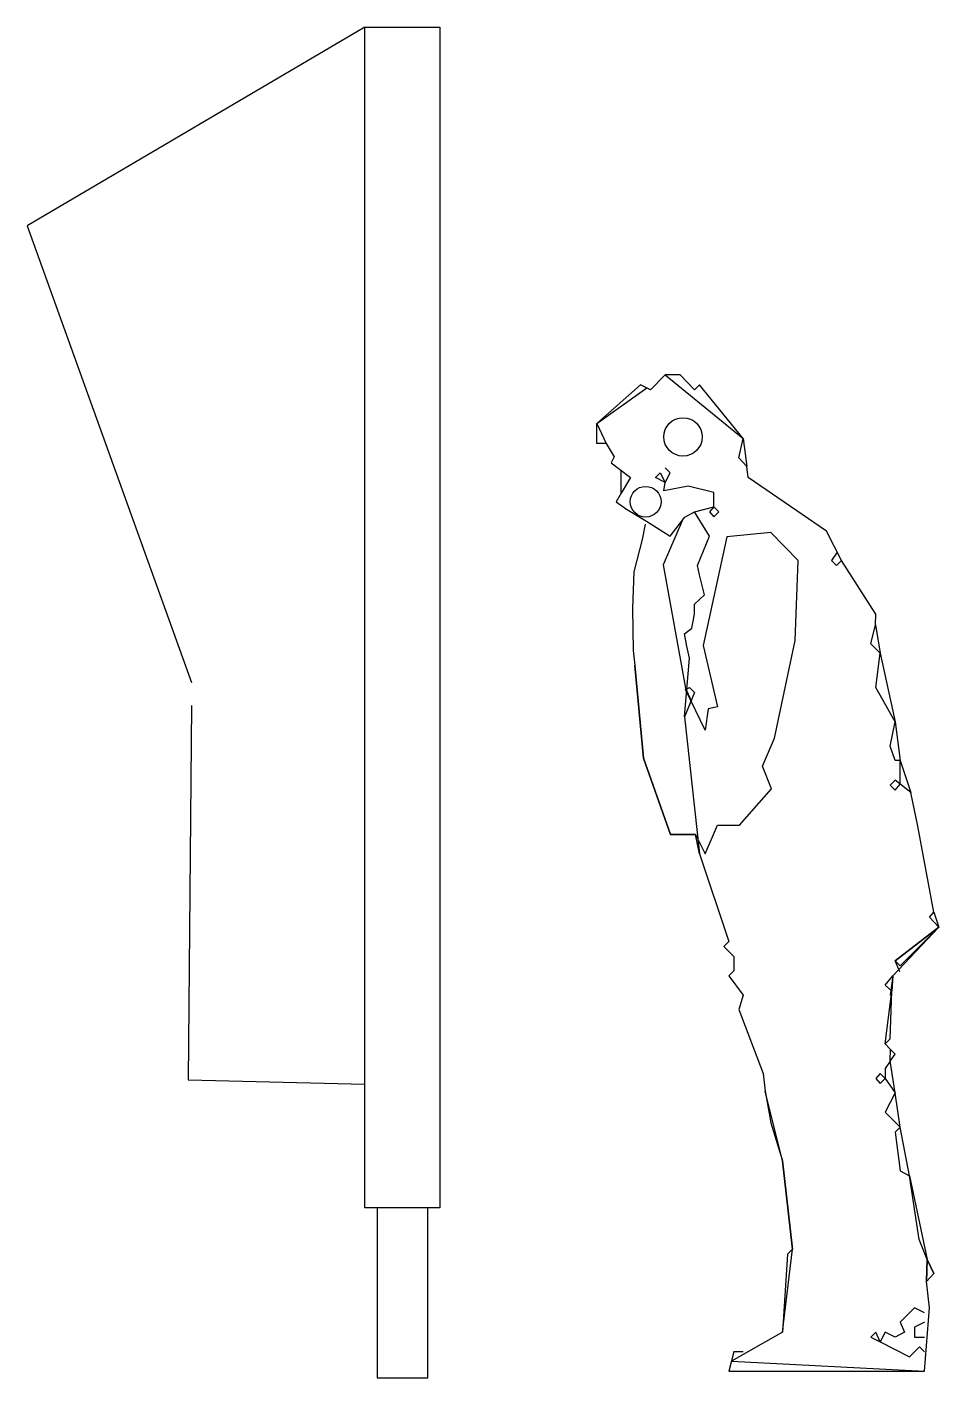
# Model space of a CAD drawing. Extents: x 3052 to 4510, y -3264 to -1104.
import ezdxf

# ---------------------------------------------------------------- set-up
doc = ezdxf.new("R2010")
doc.units = 0
doc.header["$LTSCALE"] = 50
doc.layers.get('0').update_dxf_attribs({"linetype": 'CONTINUOUS'})

msp = doc.modelspace()

# ---------------------------------------------------------------- linework, layer by layer
at = {"color": 0, "linetype": 'CONTINUOUS'}
for points in [[(3592.385399, -1104.450087), (3052.385399, -1422.450087), (3315.385399, -2152.450087)], [(3712.385399, -1104.450087), (3712.385399, -2992.450087), (3592.385399, -2992.450087), (3592.385399, -1104.450087), (3712.385399, -1104.450087)], [(4072.385399, -1660.450087), (4049.385399, -1684.450087), (4033.385399, -1676.450087), (3963.385399, -1738.450087), (4043.181626, -1681.348201)], [(4197.385399, -1762.450087), (4127.385399, -1676.450087), (4119.385399, -1684.450087), (4096.385399, -1660.450087), (4072.385399, -1660.450087), (4197.385399, -1762.450087)], [(3963.385399, -1738.450087), (3978.385399, -1770.450087), (3963.385399, -1770.450087), (3963.385399, -1738.450087)], [(3978.385399, -1770.450087), (3991.169713, -1791.88146), (3986.385399, -1801.450087), (4017.385399, -1824.450087), (4002.385399, -1849.88487), (4002.385399, -1813.450087)], [(4409.134968, -2060.420508), (4409.385399, -2043.450087), (4354.385399, -1957.450087), (4330.385399, -1910.450087), (4205.385399, -1824.450087), (4203.14101, -1807.056072), (4190.385399, -1793.450087), (4197.385399, -1762.450087), (4203.14101, -1807.056072)], [(4205.385399, -1824.450087), (4203.14101, -1807.056072), (4190.385399, -1793.450087), (4197.385399, -1762.450087), (4203.14101, -1807.056072)], [(4002.385399, -1849.88487), (3994.385399, -1863.450087), (4010.960499, -1875.296987), (4043.01226, -1894.728122), (4080.385399, -1918.450087), (4104.331481, -1888.324372), (4119.385399, -1879.450087), (4150.385399, -1871.450087), (4143.385399, -1879.450087), (4150.385399, -1887.450087), (4158.385399, -1879.450087), (4150.385399, -1871.450087), (4150.385399, -1848.450087), (4109.385399, -1838.450087), (4109.385399, -1838.450087), (4070.415574, -1845.992634), (4072.385399, -1832.450087), (4057.385399, -1824.450087), (4064.385399, -1817.450087), (4064.385399, -1817.450087), (4072.385399, -1832.450087), (4080.385399, -1817.450087), (4072.385399, -1809.450087)], [(4040.385399, -1899.450087), (4035.617359, -1924.02174), (4022.385399, -1975.450087), (4020.208171, -2034.358366), (4021.385399, -2101.450087), (4023.999538, -2125.108039), (4038.185566, -2273.63335), (4081.385399, -2395.450087), (4121.385399, -2395.450087), (4136.385399, -2426.450087), (4156.385399, -2380.450087), (4191.385399, -2380.450087), (4242.385399, -2322.450087), (4228.385399, -2286.450087), (4247.493373, -2241.558753), (4280.385399, -2085.450087), (4285.385399, -1957.450087), (4241.385399, -1912.450087), (4171.385399, -1919.450087), (4133.385399, -2093.450087), (4156.385399, -2191.450087), (4141.385399, -2194.450087), (4136.385399, -2228.450087), (4105.385399, -2163.450087), (4111.385399, -2160.450087), (4119.385399, -2168.450087), (4103.385399, -2207.450087), (4111.385399, -2113.450087), (4107.443708, -2094.234344), (4103.385399, -2074.450087), (4115.231362, -2065.405902), (4119.385399, -2043.450087), (4119.385399, -2027.450087), (4127.358463, -2019.97534), (4135.385399, -2012.450087), (4127.385399, -1980.450087), (4124.22006, -1965.333153), (4143.385399, -1918.450087), (4119.385399, -1879.450087)], [(4099.781121, -1894.049018), (4069.385399, -1964.450087), (4105.015334, -2161.404446), (4114.014123, -2181.542573), (4103.385399, -2207.450087), (4127.385399, -2426.450087), (4121.385399, -2395.450087), (4081.385399, -2395.450087), (4038.185566, -2273.63335), (4023.999538, -2125.108039)], [(4347.438031, -1943.844824), (4338.385399, -1957.450087), (4346.385399, -1965.450087), (4354.385399, -1957.450087)], [(4416.385399, -2105.450087), (4401.385399, -2090.450087), (4409.134968, -2060.420508), (4416.385399, -2105.450087)], [(4440.385399, -2215.450087), (4409.385399, -2160.450087), (4416.385399, -2105.450087), (4440.385399, -2215.450087)], [(3315.385399, -2189.450087), (3309.808136, -2787.536703), (3592.385399, -2794.450087)], [(4448.385399, -2277.450087), (4440.385399, -2277.450087), (4432.385399, -2254.450087), (4440.385399, -2215.450087), (4448.385399, -2277.450087)], [(4502.385399, -2519.450087), (4476.593666, -2382.24182), (4465.263923, -2328.191669), (4440.385399, -2308.450087), (4432.385399, -2316.450087), (4440.385399, -2324.450087), (4448.385399, -2314.79824), (4448.385399, -2277.450087), (4465.263923, -2328.191669)], [(4124.750216, -2402.404043), (4127.385399, -2426.450087), (4174.385399, -2566.450087), (4166.385399, -2574.450087), (4182.385399, -2590.450087), (4182.385399, -2613.450087), (4174.385399, -2621.450087), (4197.385399, -2652.450087), (4190.385399, -2675.450087), (4229.385399, -2777.450087), (4232.6171, -2806.073719), (4241.673381, -2856.636028), (4260.385399, -2917.450087), (4276.385399, -3058.450087), (4268.385399, -3066.450087), (4260.385399, -3191.450087), (4178.536273, -3237.365451), (4487.385399, -3253.450087)], [(4510.385399, -2543.450087), (4510.385399, -2543.450087), (4495.385399, -2527.450087), (4502.385399, -2519.450087), (4510.385399, -2543.450087)], [(4436.385399, -2621.450087), (4510.385399, -2543.450087), (4440.385399, -2597.450087), (4448.385399, -2605.450087)], [(4447.812532, -2614.90402), (4440.385399, -2597.450087), (4510.385399, -2543.450087), (4448.385399, -2605.450087)], [(4440.385399, -2808.450087), (4432.458817, -2757.84455), (4424.385399, -2769.450087), (4424.385399, -2785.450087), (4416.385399, -2777.450087), (4409.385399, -2785.450087), (4416.385399, -2793.450087), (4424.385399, -2785.450087), (4440.385399, -2808.450087), (4432.385399, -2757.450087), (4432.928257, -2738.992945), (4424.385399, -2730.450087), (4435.226579, -2645.823693), (4424.385399, -2636.450087), (4436.385399, -2621.450087), (4432.385399, -2652.450087)], [(4432.458817, -2757.84455), (4440.385399, -2746.450087), (4432.928257, -2738.992945), (4424.385399, -2730.450087), (4432.385399, -2722.450087), (4435.226579, -2645.823693), (4424.385399, -2636.450087), (4436.385399, -2621.450087), (4435.226579, -2645.823693)], [(4260.385399, -3191.450087), (4276.385399, -3058.450087), (4260.385399, -2917.450087), (4232.6171, -2806.073719)], [(4178.536273, -3237.365451), (4487.385399, -3253.450087), (4495.385399, -3152.450087), (4495.385399, -3152.450087), (4490.590283, -3110.031545), (4502.385399, -3097.450087), (4491.37425, -3074.949042), (4490.590283, -3110.031545), (4491.37425, -3074.949042), (4478.88589, -3042.777719), (4463.385399, -2941.450087), (4448.385399, -2863.450087), (4440.385399, -2808.450087), (4424.385399, -2839.450087), (4448.385399, -2863.450087), (4440.385399, -2871.450087), (4448.385399, -2933.450087), (4463.385399, -2941.450087), (4491.37425, -3074.949042), (4502.385399, -3097.450087), (4490.590283, -3110.031545)], [(3612.385399, -2992.450087), (3612.385399, -3264.450087), (3693.385399, -3264.450087), (3693.385399, -2992.450087)], [(4487.385399, -3160.450087), (4471.385399, -3152.450087), (4448.385399, -3175.450087), (4455.385399, -3191.450087), (4440.385399, -3199.450087), (4424.385399, -3191.450087), (4416.385399, -3206.450087), (4409.385399, -3191.450087), (4401.385399, -3199.450087), (4416.385399, -3206.450087), (4463.385399, -3230.450087), (4479.385399, -3214.450087), (4487.385399, -3222.450087)], [(4487.385399, -3175.450087), (4471.385399, -3183.450087), (4471.385399, -3199.450087), (4487.385399, -3199.450087)], [(4197.385399, -3222.450087), (4182.385399, -3222.450087), (4174.385399, -3253.450087), (4487.385399, -3253.450087)], [(4197.385399, -3222.450087), (4182.385399, -3222.450087), (4174.385399, -3253.450087), (4487.385399, -3253.450087)]]:
    msp.add_lwpolyline(points, dxfattribs=at)
for centre, radius in [((4101.106301, -1759.799798), 30.72824), ((4041.385399, -1863.450087), 24.583807)]:
    msp.add_circle(centre, radius, dxfattribs=at)

doc.saveas('drawing.dxf')
